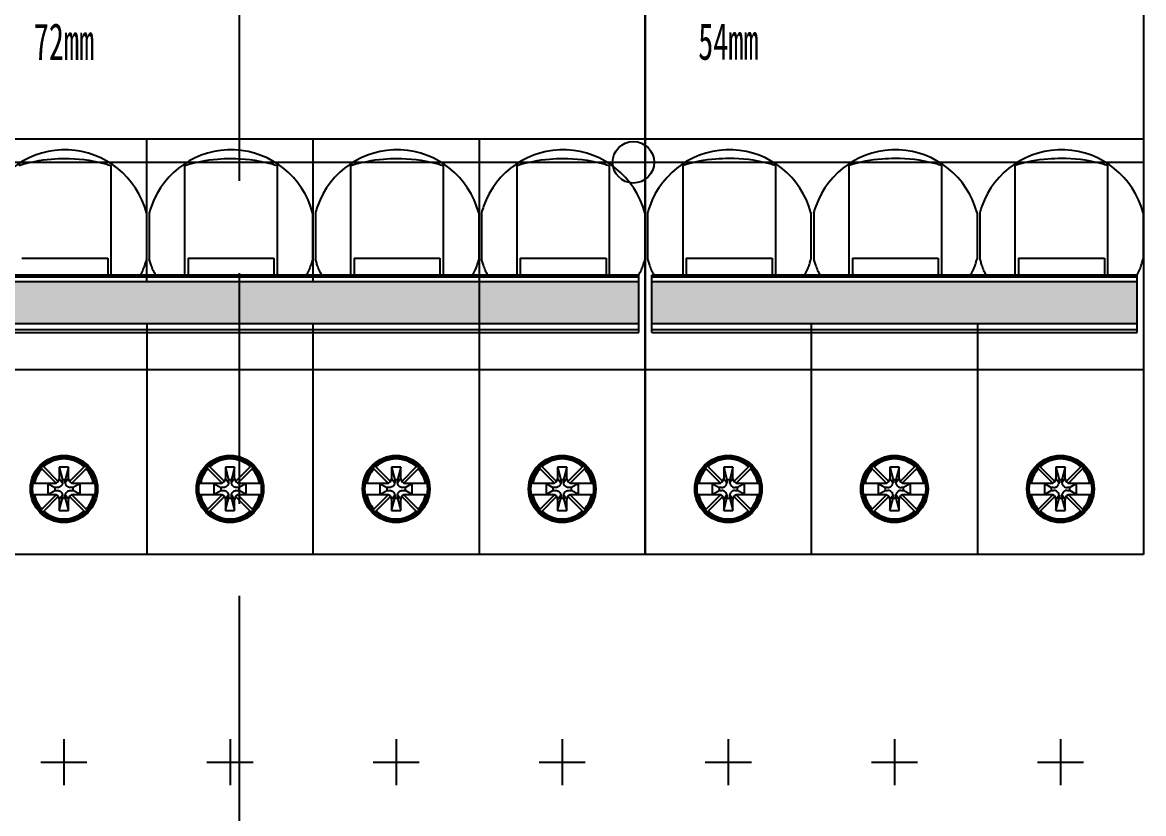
# Model space of a CAD drawing. Extents: x 1408835 to 1409435, y 398681 to 399681.
# Drawn here: x 1409111.3 to 1409232.8, y 398817 to 398902.7 of the extents above; entities that cross this region are included whole.
import ezdxf
from ezdxf.enums import TextEntityAlignment as Align

# ---------------------------------------------------------------- set-up
doc = ezdxf.new("R2010")
doc.units = 0
doc.header["$MEASUREMENT"] = 0
doc.linetypes.add('LYJS-XX', pattern=[0.35, 0.25, -0.1])
doc.layers.add('LY-JS-BJ', color=7, linetype='Continuous')
doc.styles.add('LY-SJ-元器件', font='', dxfattribs={"width": 0.6, "height": 4})
doc.styles.get('LY-SJ-元器件').set_extended_font_data('SimSun')

# ---------------------------------------------------------------- blocks, each defined once
blk = doc.blocks.new('微端3P-54mm-2022.1')
h = blk.add_hatch(color=0)
h.dxf.hatch_style = 1
h.paths.add_polyline_path([(53.3, -17.47), (53.3, -12.97), (0.7, -12.97), (0.7, -17.47)])
at = {"color": 0}
for p, q in [((0, -42.5), (0, 42.5)), ((54, 42.5), (54, -42.5)), ((54, 2.5), (0, 2.5)), ((18, -42.5), (18, -17.47)), ((36, -17.47), (36, -42.5)), ((54, -22.5), (0, -22.5)), ((54, -42.5), (0, -42.5))]:
    blk.add_line(p, q, dxfattribs=at)
at = {"color": 1}
for p, q in [((0, 0), (54, 0)), ((9, -62.5), (9, -67.5)), ((27, -62.5), (27, -67.5)), ((45, -62.5), (45, -67.5)), ((6.5, -65), (11.5, -65)), ((24.5, -65), (29.5, -65)), ((42.5, -65), (47.5, -65))]:
    blk.add_line(p, q, dxfattribs=at)
at = {"color": 0, "linetype": 'Continuous', "lineweight": 25}
for p, q in [((4.1, -12.22), (4.1, -0.35)), ((14.1, -0.35), (14.1, -12.22)), ((22.1, -12.22), (22.1, -0.35)), ((32.1, -0.35), (32.1, -12.22)), ((40.1, -12.22), (40.1, -0.35)), ((50.1, -0.35), (50.1, -12.22)), ((0.25, -5.47), (0.25, -10.49)), ((17.95, -5.47), (17.95, -10.49)), ((18.25, -5.47), (18.25, -10.49)), ((35.95, -5.47), (35.95, -10.49)), ((36.25, -5.47), (36.25, -10.49)), ((53.95, -5.47), (53.95, -10.49)), ((4.45, -10.38), (4.45, -12.22)), ((4.45, -10.38), (13.75, -10.38)), ((13.75, -10.38), (13.75, -12.22)), ((22.45, -10.38), (22.45, -12.22)), ((22.45, -10.38), (31.75, -10.38)), ((31.75, -10.38), (31.75, -12.22)), ((40.45, -10.38), (40.45, -12.22)), ((40.45, -10.38), (49.75, -10.38)), ((49.75, -10.38), (49.75, -12.22)), ((53.3, -12.22), (0.7, -12.22)), ((0.7, -18.44), (0.7, -12.22)), ((53.3, -12.44), (0.7, -12.44)), ((53.3, -12.97), (0.7, -12.97)), ((53.3, -18.44), (53.3, -12.22)), ((0.7, -17.47), (53.3, -17.47)), ((0.7, -18.13), (53.3, -18.13)), ((0.7, -18.44), (53.3, -18.44)), ((6.7, -32.89), (6.49, -33.1)), ((6.49, -33.1), (6.6, -33.21)), ((6.6, -33.21), (8.15, -34.76)), ((6.81, -33), (6.7, -32.89)), ((8.39, -34.58), (6.81, -33)), ((8.5, -33.05), (8.85, -34.4)), ((9.5, -33.05), (8.5, -33.05)), ((8.5, -33.05), (8.5, -34.25)), ((9.5, -33.05), (9.15, -34.4)), ((9.5, -34.25), (9.5, -33.05)), ((11.19, -33), (9.61, -34.58)), ((9.85, -34.76), (11.4, -33.21)), ((11.3, -32.89), (11.19, -33)), ((11.51, -33.1), (11.3, -32.89)), ((11.4, -33.21), (11.51, -33.1)), ((24.7, -32.89), (24.49, -33.1)), ((24.49, -33.1), (24.6, -33.21)), ((24.6, -33.21), (26.15, -34.76)), ((24.81, -33), (24.7, -32.89)), ((26.39, -34.58), (24.81, -33)), ((26.5, -33.05), (26.5, -34.25)), ((27.5, -33.05), (26.5, -33.05)), ((26.5, -33.05), (26.85, -34.4)), ((27.5, -33.05), (27.15, -34.4)), ((27.5, -34.25), (27.5, -33.05)), ((29.19, -33), (27.61, -34.58)), ((27.85, -34.76), (29.4, -33.21)), ((29.3, -32.89), (29.19, -33)), ((29.51, -33.1), (29.3, -32.89)), ((29.4, -33.21), (29.51, -33.1)), ((42.7, -32.89), (42.49, -33.1)), ((42.49, -33.1), (42.6, -33.21)), ((42.6, -33.21), (44.15, -34.76)), ((42.81, -33), (42.7, -32.89)), ((44.39, -34.58), (42.81, -33)), ((44.5, -33.05), (44.85, -34.4)), ((45.5, -33.05), (44.5, -33.05)), ((44.5, -33.05), (44.5, -34.25)), ((45.5, -33.05), (45.15, -34.4)), ((45.5, -34.25), (45.5, -33.05)), ((47.19, -33), (45.61, -34.58)), ((45.85, -34.76), (47.4, -33.21)), ((47.3, -32.89), (47.19, -33)), ((47.51, -33.1), (47.3, -32.89)), ((47.4, -33.21), (47.51, -33.1)), ((7.95, -34.8), (5.59, -34.8)), ((7.25, -34.8), (7.25, -36)), ((7.25, -34.8), (8, -35.25)), ((8.5, -34.25), (8.85, -34.75)), ((9.15, -34.4), (8.85, -34.4)), ((8.85, -34.4), (8.85, -34.75)), ((9.5, -34.25), (9.15, -34.75)), ((9.15, -34.75), (9.15, -34.4)), ((10.75, -34.8), (10, -35.25)), ((12.42, -34.8), (10.05, -34.8)), ((10.75, -36), (10.75, -34.8)), ((25.95, -34.8), (23.59, -34.8)), ((25.25, -34.8), (25.25, -36)), ((25.25, -34.8), (26, -35.25)), ((26.5, -34.25), (26.85, -34.75)), ((27.15, -34.4), (26.85, -34.4)), ((26.85, -34.4), (26.85, -34.75)), ((27.5, -34.25), (27.15, -34.75)), ((27.15, -34.75), (27.15, -34.4)), ((28.75, -34.8), (28, -35.25)), ((30.42, -34.8), (28.05, -34.8)), ((28.75, -36), (28.75, -34.8)), ((43.95, -34.8), (41.59, -34.8)), ((43.25, -34.8), (44, -35.25)), ((43.25, -34.8), (43.25, -36)), ((44.5, -34.25), (44.85, -34.75)), ((44.85, -34.4), (44.85, -34.75)), ((45.15, -34.4), (44.85, -34.4)), ((45.5, -34.25), (45.15, -34.75)), ((45.15, -34.75), (45.15, -34.4)), ((46.75, -34.8), (46, -35.25)), ((48.42, -34.8), (46.05, -34.8)), ((46.75, -36), (46.75, -34.8)), ((5.58, -36), (7.95, -36)), ((8.15, -36.04), (6.6, -37.59)), ((6.81, -37.8), (8.39, -36.22)), ((7.25, -36), (8, -35.55)), ((8, -35.25), (8, -35.55)), ((8.25, -35.25), (8, -35.25)), ((8, -35.55), (8.25, -35.55)), ((8.5, -36.55), (8.85, -36.05)), ((8.5, -37.75), (8.85, -36.4)), ((8.85, -36.05), (8.85, -36.4)), ((8.85, -36.4), (9.15, -36.4)), ((9.5, -36.55), (9.15, -36.05)), ((9.15, -36.4), (9.15, -36.05)), ((9.15, -36.4), (9.5, -37.75)), ((9.61, -36.22), (11.19, -37.8)), ((10, -35.25), (9.75, -35.25)), ((9.75, -35.55), (10, -35.55)), ((11.4, -37.59), (9.85, -36.04)), ((10, -35.55), (10, -35.25)), ((10.75, -36), (10, -35.55)), ((10.05, -36), (12.41, -36)), ((23.58, -36), (25.95, -36)), ((26.15, -36.04), (24.6, -37.59)), ((24.81, -37.8), (26.39, -36.22)), ((25.25, -36), (26, -35.55)), ((26, -35.25), (26, -35.55)), ((26.25, -35.25), (26, -35.25)), ((26, -35.55), (26.25, -35.55)), ((26.5, -36.55), (26.85, -36.05)), ((26.5, -37.75), (26.85, -36.4)), ((26.85, -36.05), (26.85, -36.4)), ((26.85, -36.4), (27.15, -36.4)), ((27.15, -36.4), (27.15, -36.05)), ((27.5, -36.55), (27.15, -36.05)), ((27.15, -36.4), (27.5, -37.75)), ((27.61, -36.22), (29.19, -37.8)), ((28, -35.25), (27.75, -35.25)), ((27.75, -35.55), (28, -35.55)), ((29.4, -37.59), (27.85, -36.04)), ((28, -35.55), (28, -35.25)), ((28.75, -36), (28, -35.55)), ((28.05, -36), (30.41, -36)), ((41.58, -36), (43.95, -36)), ((44.15, -36.04), (42.6, -37.59)), ((42.81, -37.8), (44.39, -36.22)), ((43.25, -36), (44, -35.55)), ((44, -35.25), (44, -35.55)), ((44.25, -35.25), (44, -35.25)), ((44, -35.55), (44.25, -35.55)), ((44.5, -36.55), (44.85, -36.05)), ((44.5, -37.75), (44.85, -36.4)), ((44.85, -36.05), (44.85, -36.4)), ((44.85, -36.4), (45.15, -36.4)), ((45.15, -36.4), (45.15, -36.05)), ((45.5, -36.55), (45.15, -36.05)), ((45.15, -36.4), (45.5, -37.75)), ((45.61, -36.22), (47.19, -37.8)), ((46, -35.25), (45.75, -35.25)), ((45.75, -35.55), (46, -35.55)), ((47.4, -37.59), (45.85, -36.04)), ((46, -35.55), (46, -35.25)), ((46.75, -36), (46, -35.55)), ((46.05, -36), (48.41, -36)), ((6.6, -37.59), (6.49, -37.7)), ((8.5, -36.55), (8.5, -37.75)), ((9.5, -37.75), (9.5, -36.55)), ((11.51, -37.7), (11.4, -37.59)), ((24.6, -37.59), (24.49, -37.7)), ((26.5, -36.55), (26.5, -37.75)), ((27.5, -37.75), (27.5, -36.55)), ((29.51, -37.7), (29.4, -37.59)), ((42.6, -37.59), (42.49, -37.7)), ((44.5, -36.55), (44.5, -37.75)), ((45.5, -37.75), (45.5, -36.55)), ((47.51, -37.7), (47.4, -37.59)), ((6.49, -37.7), (6.7, -37.91)), ((6.7, -37.91), (6.81, -37.8)), ((8.5, -37.75), (9.5, -37.75)), ((9, -38.9), (9, -38.65)), ((11.19, -37.8), (11.3, -37.91)), ((11.3, -37.91), (11.51, -37.7)), ((24.49, -37.7), (24.7, -37.91)), ((24.7, -37.91), (24.81, -37.8)), ((26.5, -37.75), (27.5, -37.75)), ((27, -38.9), (27, -38.65)), ((29.19, -37.8), (29.3, -37.91)), ((29.3, -37.91), (29.51, -37.7)), ((42.49, -37.7), (42.7, -37.91)), ((42.7, -37.91), (42.81, -37.8)), ((44.5, -37.75), (45.5, -37.75)), ((45, -38.9), (45, -38.65)), ((47.19, -37.8), (47.3, -37.91)), ((47.3, -37.91), (47.51, -37.7))]:
    blk.add_line(p, q, dxfattribs=at)
at = {"color": 0}
for centre, radius in [((9, -35.4), 3.64), ((9, -35.4), 3.39), ((27, -35.4), 3.64), ((27, -35.4), 3.39), ((45, -35.4), 3.64), ((45, -35.4), 3.39)]:
    blk.add_circle(centre, radius, dxfattribs=at)
at = {"color": 0, "linetype": 'Continuous', "lineweight": 25}
for centre in [(9, -35.4), (27, -35.4), (45, -35.4)]:
    blk.add_circle(centre, 3.5, dxfattribs=at)
for centre, radius, start, end in [((9.14, -7.83), 9.19, 87.8849, 160.4296), ((9.04, -7.86), 9.23, 15.0474, 87.2502), ((27.14, -7.83), 9.19, 87.8849, 160.4296), ((27.04, -7.86), 9.23, 15.0474, 87.2502), ((45.14, -7.83), 9.19, 87.8849, 160.4296), ((45.04, -7.86), 9.23, 15.0474, 87.2502), ((8.91, -15.23), 15.64, 94.6966, 107.9265), ((9.1, -16.72), 17.13, 89.9904, 94.9002), ((9.13, -16.15), 16.57, 75.7297, 90.1184), ((26.91, -15.23), 15.64, 94.6966, 107.9265), ((27.1, -16.72), 17.13, 89.9904, 94.9002), ((27.13, -16.15), 16.57, 75.7297, 90.1184), ((44.91, -15.23), 15.64, 94.6966, 107.9265), ((45.1, -16.72), 17.13, 89.9904, 94.9002), ((45.13, -16.15), 16.57, 75.7297, 90.1184), ((10, -12.56), 12.88, 72.7867, 75.5196), ((5.82, -26.43), 27.36, 72.3845, 73.0215), ((28, -12.56), 12.88, 72.7867, 75.5196), ((23.82, -26.43), 27.36, 72.3845, 73.0215), ((46, -12.56), 12.88, 72.7867, 75.5196), ((41.82, -26.43), 27.36, 72.3845, 73.0215), ((9.37, -7.98), 9.46, 160.057, 164.6179), ((27.37, -7.98), 9.46, 160.057, 164.6179), ((45.37, -7.98), 9.46, 160.057, 164.6179), ((29.64, -1.83), 30.64, 196.4297, 196.8694), ((16.57, -5.82), 16.98, 196.781, 197.5735), ((5.6, -7.13), 12.8, 342.1258, 343.1767), ((-11.74, -1.89), 30.91, 343.1981, 343.8522), ((47.64, -1.83), 30.64, 196.4297, 196.8694), ((34.57, -5.82), 16.98, 196.781, 197.5735), ((23.6, -7.13), 12.8, 342.1258, 343.1767), ((6.26, -1.89), 30.91, 343.1981, 343.8522), ((65.64, -1.83), 30.64, 196.4297, 196.8694), ((52.57, -5.82), 16.98, 196.781, 197.5735), ((41.6, -7.13), 12.8, 342.1258, 343.1767), ((24.26, -1.89), 30.91, 343.1981, 343.8522), ((10.04, -7.88), 10.13, 197.5731, 198.8992), ((6.94, -8.95), 6.85, 198.859, 201.3043), ((4.95, -9.74), 4.71, 201.1482, 208.2485), ((13.72, -5.01), 14.67, 208.3279, 209.4703), ((7.43, -6.37), 11.43, 329.2292, 329.8147), ((13.65, -9.95), 4.27, 329.3774, 337.9794), ((11.23, -8.97), 6.88, 337.958, 342.3373), ((28.04, -7.88), 10.13, 197.5731, 198.8992), ((24.94, -8.95), 6.85, 198.859, 201.3043), ((22.95, -9.74), 4.71, 201.1482, 208.2485), ((31.72, -5.01), 14.67, 208.3279, 209.4703), ((25.43, -6.37), 11.43, 329.2292, 329.8147), ((31.65, -9.95), 4.27, 329.3774, 337.9794), ((29.23, -8.97), 6.88, 337.958, 342.3373), ((46.04, -7.88), 10.13, 197.5731, 198.8992), ((42.94, -8.95), 6.85, 198.859, 201.3043), ((40.95, -9.74), 4.71, 201.1482, 208.2485), ((49.72, -5.01), 14.67, 208.3279, 209.4703), ((43.43, -6.37), 11.43, 329.2292, 329.8147), ((49.65, -9.95), 4.27, 329.3774, 337.9794), ((47.23, -8.97), 6.88, 337.958, 342.3373), ((9, -35.4), 3.25, 47.6454, 132.3546), ((27, -35.4), 3.25, 47.6454, 132.3546), ((45, -35.4), 3.25, 47.6454, 132.3546), ((9, -35.4), 3.25, 137.6454, 169.3613), ((9, -35.4), 3.25, 10.6387, 42.3546), ((27, -35.4), 3.25, 137.6454, 169.3613), ((27, -35.4), 3.25, 10.6387, 42.3546), ((45, -35.4), 3.25, 137.6454, 169.3613), ((45, -35.4), 3.25, 10.6387, 42.3546), ((7.95, -34.25), 0.552, 270, 360), ((8.25, -34.5), 0.747, 278.1332, 282.1859), ((8.31, -34.74), 0.494, 282.0203, 298.836), ((8.23, -34.62), 0.641, 299.0084, 316.9423), ((8.33, -34.71), 0.506, 316.5183, 337.4465), ((8.03, -34.58), 0.834, 337.6013, 343.0532), ((6.62, -34.15), 2.31, 342.9388, 344.9228), ((11.38, -34.15), 2.31, 195.0773, 196.4013), ((10.39, -34.45), 1.27, 196.1312, 198.5273), ((9.89, -34.61), 0.747, 198.5233, 202.5755), ((9.65, -34.71), 0.49, 202.3673, 217.7617), ((9.77, -34.62), 0.636, 218.1132, 238.5766), ((9.7, -34.74), 0.5, 238.269, 257.922), ((10.05, -34.25), 0.552, 180, 270), ((9.77, -34.41), 0.834, 257.9903, 263.442), ((25.95, -34.25), 0.552, 270, 360), ((26.25, -34.5), 0.747, 278.1332, 282.1859), ((26.31, -34.74), 0.494, 282.0203, 298.836), ((26.23, -34.62), 0.641, 299.0084, 316.9423), ((26.33, -34.71), 0.506, 316.5183, 337.4465), ((26.03, -34.58), 0.834, 337.6013, 343.0532), ((24.62, -34.15), 2.31, 342.9388, 344.9228), ((29.38, -34.15), 2.31, 195.0773, 196.4013), ((28.39, -34.45), 1.27, 196.1312, 198.5273), ((27.89, -34.61), 0.747, 198.5233, 202.5755), ((27.65, -34.71), 0.49, 202.3673, 217.7617), ((27.77, -34.62), 0.636, 218.1132, 238.5766), ((27.7, -34.74), 0.5, 238.269, 257.922), ((28.05, -34.25), 0.552, 180, 270), ((27.77, -34.41), 0.834, 257.9903, 263.442), ((43.95, -34.25), 0.552, 270, 360), ((44.25, -34.5), 0.747, 278.1332, 282.1859), ((44.31, -34.74), 0.494, 282.0203, 298.836), ((44.23, -34.62), 0.641, 299.0084, 316.9423), ((44.33, -34.71), 0.506, 316.5183, 337.4465), ((44.03, -34.58), 0.834, 337.6013, 343.0532), ((42.62, -34.15), 2.31, 342.9388, 344.9228), ((47.38, -34.15), 2.31, 195.0773, 196.4013), ((46.39, -34.45), 1.27, 196.1312, 198.5273), ((45.89, -34.61), 0.747, 198.5233, 202.5755), ((45.65, -34.71), 0.49, 202.3673, 217.7617), ((45.77, -34.62), 0.636, 218.1132, 238.5766), ((45.7, -34.74), 0.5, 238.269, 257.922), ((46.05, -34.25), 0.552, 180, 270), ((45.77, -34.41), 0.834, 257.9903, 263.442), ((9, -35.4), 3.25, 190.6387, 222.3546), ((7.95, -36.55), 0.552, 0, 90), ((8.06, -32.94), 2.31, 274.6869, 276.011), ((8.06, -37.85), 2.31, 83.234, 85.2255), ((8.18, -33.98), 1.27, 275.7409, 278.1372), ((8.23, -36.39), 0.834, 77.8753, 83.3489), ((8.3, -36.06), 0.5, 58.0737, 77.8061), ((8.23, -36.18), 0.636, 37.8376, 58.3835), ((8.35, -36.08), 0.49, 22.029, 37.4855), ((8.11, -36.18), 0.747, 18.1694, 22.2379), ((7.61, -36.35), 1.27, 15.7681, 18.1735), ((6.61, -36.64), 2.31, 14.7102, 16.0393), ((11.38, -36.65), 2.31, 162.9388, 164.9228), ((9.97, -36.21), 0.834, 157.6013, 163.0532), ((9.67, -36.09), 0.506, 136.5183, 157.4465), ((9.77, -36.18), 0.641, 119.0082, 136.9423), ((9.69, -36.05), 0.494, 102.021, 118.8359), ((10.05, -36.55), 0.552, 90, 180), ((9.75, -36.3), 0.747, 98.1342, 102.1867), ((9.82, -36.82), 1.27, 95.7421, 98.1383), ((9.94, -32.94), 2.31, 263.3277, 265.3115), ((9.94, -37.85), 2.31, 94.6881, 96.0122), ((9, -35.4), 3.25, 317.6454, 349.3613), ((27, -35.4), 3.25, 190.6387, 222.3546), ((25.95, -36.55), 0.552, 0, 90), ((26.06, -32.94), 2.31, 274.6869, 276.011), ((26.06, -37.85), 2.31, 83.234, 85.2255), ((26.18, -33.98), 1.27, 275.7409, 278.1372), ((26.23, -36.39), 0.834, 77.8753, 83.3489), ((26.3, -36.06), 0.5, 58.0737, 77.8061), ((26.23, -36.18), 0.636, 37.8376, 58.3835), ((26.35, -36.08), 0.49, 22.029, 37.4855), ((26.11, -36.18), 0.747, 18.1694, 22.2379), ((25.61, -36.35), 1.27, 15.7681, 18.1735), ((24.61, -36.64), 2.31, 14.7102, 16.0393), ((29.38, -36.65), 2.31, 162.9388, 164.9228), ((27.97, -36.21), 0.834, 157.6013, 163.0532), ((27.67, -36.09), 0.506, 136.5183, 157.4465), ((27.77, -36.18), 0.641, 119.0082, 136.9423), ((27.69, -36.05), 0.494, 102.021, 118.8359), ((28.05, -36.55), 0.552, 90, 180), ((27.75, -36.3), 0.747, 98.1342, 102.1867), ((27.82, -36.82), 1.27, 95.7421, 98.1383), ((27.94, -32.94), 2.31, 263.3277, 265.3115), ((27.94, -37.85), 2.31, 94.6881, 96.0122), ((27, -35.4), 3.25, 317.6454, 349.3613), ((45, -35.4), 3.25, 190.6387, 222.3546), ((43.95, -36.55), 0.552, 0, 90), ((44.06, -32.94), 2.31, 274.6869, 276.011), ((44.06, -37.85), 2.31, 83.234, 85.2255), ((44.18, -33.98), 1.27, 275.7409, 278.1372), ((44.23, -36.39), 0.834, 77.8753, 83.3489), ((44.3, -36.06), 0.5, 58.0737, 77.8061), ((44.23, -36.18), 0.636, 37.8376, 58.3835), ((44.35, -36.08), 0.49, 22.029, 37.4855), ((44.11, -36.18), 0.747, 18.1694, 22.2379), ((43.61, -36.35), 1.27, 15.7681, 18.1735), ((42.61, -36.64), 2.31, 14.7102, 16.0393), ((47.38, -36.65), 2.31, 162.9388, 164.9228), ((45.97, -36.21), 0.834, 157.6013, 163.0532), ((45.67, -36.09), 0.506, 136.5183, 157.4465), ((45.77, -36.18), 0.641, 119.0082, 136.9423), ((45.69, -36.05), 0.494, 102.021, 118.8359), ((46.05, -36.55), 0.552, 90, 180), ((45.75, -36.3), 0.747, 98.1342, 102.1867), ((45.82, -36.82), 1.27, 95.7421, 98.1383), ((45.94, -32.94), 2.31, 263.3277, 265.3115), ((45.94, -37.85), 2.31, 94.6881, 96.0122), ((45, -35.4), 3.25, 317.6454, 349.3613), ((9, -35.4), 3.25, 227.6454, 312.3546), ((27, -35.4), 3.25, 227.6454, 312.3546), ((45, -35.4), 3.25, 227.6454, 312.3546)]:
    blk.add_arc(centre, radius, start, end, dxfattribs=at)
at = {"color": 1, "style": 'LY-SJ-元器件', "width": 0.6}
blk.add_text('54mm', height=4, dxfattribs=at).set_placement((9, 13.08), align=Align.MIDDLE)
blk = doc.blocks.new('微端4P-72mm-2022.1')
h = blk.add_hatch(color=0)
h.dxf.hatch_style = 1
h.paths.add_polyline_path([(71.3, -17.47), (71.3, -12.97), (0.7, -12.97), (0.7, -17.47)])
at = {"color": 0}
for p, q in [((72, 42.5), (72, -42.5)), ((72, 2.5), (0, 2.5)), ((18, -12.97), (18, 2.5)), ((36, -12.97), (36, 2.5)), ((54, 2.5), (54, -42.5)), ((18, -17.47), (18, -42.5)), ((36, -42.5), (36, -17.47)), ((72, -22.5), (0, -22.5)), ((72, -42.5), (0, -42.5))]:
    blk.add_line(p, q, dxfattribs=at)
at = {"color": 1}
for p, q in [((0, 0), (72, 0)), ((9, -62.5), (9, -67.5)), ((27, -62.5), (27, -67.5)), ((45, -62.5), (45, -67.5)), ((63, -62.5), (63, -67.5)), ((6.5, -65), (11.5, -65)), ((24.5, -65), (29.5, -65)), ((42.5, -65), (47.5, -65)), ((60.5, -65), (65.5, -65))]:
    blk.add_line(p, q, dxfattribs=at)
at = {"color": 0, "linetype": 'Continuous', "lineweight": 25}
for p, q in [((14.1, -0.35), (14.1, -12.22)), ((22.1, -12.22), (22.1, -0.35)), ((32.1, -0.35), (32.1, -12.22)), ((40.1, -12.22), (40.1, -0.35)), ((50.1, -0.35), (50.1, -12.22)), ((58.1, -12.22), (58.1, -0.35)), ((68.1, -0.35), (68.1, -12.22)), ((17.95, -5.47), (17.95, -10.49)), ((18.25, -5.47), (18.25, -10.49)), ((35.95, -5.47), (35.95, -10.49)), ((36.25, -5.47), (36.25, -10.49)), ((53.95, -5.47), (53.95, -10.49)), ((54.25, -5.47), (54.25, -10.49)), ((71.95, -5.47), (71.95, -10.49)), ((4.45, -10.38), (13.75, -10.38)), ((13.75, -10.38), (13.75, -12.22)), ((22.45, -10.38), (31.75, -10.38)), ((22.45, -10.38), (22.45, -12.22)), ((31.75, -10.38), (31.75, -12.22)), ((40.45, -10.38), (49.75, -10.38)), ((40.45, -10.38), (40.45, -12.22)), ((49.75, -10.38), (49.75, -12.22)), ((58.45, -10.38), (67.75, -10.38)), ((58.45, -10.38), (58.45, -12.22)), ((67.75, -10.38), (67.75, -12.22)), ((71.3, -12.22), (0.7, -12.22)), ((71.3, -12.44), (0.7, -12.44)), ((71.3, -12.97), (0.7, -12.97)), ((71.3, -18.44), (71.3, -12.22)), ((0.7, -17.47), (71.3, -17.47)), ((0.7, -18.13), (71.3, -18.13)), ((0.7, -18.44), (71.3, -18.44)), ((6.7, -32.89), (6.49, -33.1)), ((6.49, -33.1), (6.6, -33.21)), ((6.6, -33.21), (8.15, -34.76)), ((6.81, -33), (6.7, -32.89)), ((8.39, -34.58), (6.81, -33)), ((8.5, -33.05), (8.85, -34.4)), ((8.5, -33.05), (8.5, -34.25)), ((9.5, -33.05), (8.5, -33.05)), ((9.5, -33.05), (9.15, -34.4)), ((9.5, -34.25), (9.5, -33.05)), ((11.19, -33), (9.61, -34.58)), ((9.85, -34.76), (11.4, -33.21)), ((11.3, -32.89), (11.19, -33)), ((11.51, -33.1), (11.3, -32.89)), ((11.4, -33.21), (11.51, -33.1)), ((24.7, -32.89), (24.49, -33.1)), ((24.49, -33.1), (24.6, -33.21)), ((24.6, -33.21), (26.15, -34.76)), ((24.81, -33), (24.7, -32.89)), ((26.39, -34.58), (24.81, -33)), ((26.5, -33.05), (26.5, -34.25)), ((26.5, -33.05), (26.85, -34.4)), ((27.5, -33.05), (26.5, -33.05)), ((27.5, -33.05), (27.15, -34.4)), ((27.5, -34.25), (27.5, -33.05)), ((29.19, -33), (27.61, -34.58)), ((27.85, -34.76), (29.4, -33.21)), ((29.3, -32.89), (29.19, -33)), ((29.51, -33.1), (29.3, -32.89)), ((29.4, -33.21), (29.51, -33.1)), ((42.7, -32.89), (42.49, -33.1)), ((42.49, -33.1), (42.6, -33.21)), ((42.6, -33.21), (44.15, -34.76)), ((42.81, -33), (42.7, -32.89)), ((44.39, -34.58), (42.81, -33)), ((45.5, -33.05), (44.5, -33.05)), ((44.5, -33.05), (44.85, -34.4)), ((44.5, -33.05), (44.5, -34.25)), ((45.5, -33.05), (45.15, -34.4)), ((45.5, -34.25), (45.5, -33.05)), ((47.19, -33), (45.61, -34.58)), ((45.85, -34.76), (47.4, -33.21)), ((47.3, -32.89), (47.19, -33)), ((47.51, -33.1), (47.3, -32.89)), ((47.4, -33.21), (47.51, -33.1)), ((60.7, -32.89), (60.49, -33.1)), ((60.49, -33.1), (60.6, -33.21)), ((60.6, -33.21), (62.15, -34.76)), ((60.81, -33), (60.7, -32.89)), ((62.39, -34.58), (60.81, -33)), ((62.5, -33.05), (62.85, -34.4)), ((62.5, -33.05), (62.5, -34.25)), ((63.5, -33.05), (62.5, -33.05)), ((63.5, -33.05), (63.15, -34.4)), ((63.5, -34.25), (63.5, -33.05)), ((65.19, -33), (63.61, -34.58)), ((63.85, -34.76), (65.4, -33.21)), ((65.3, -32.89), (65.19, -33)), ((65.51, -33.1), (65.3, -32.89)), ((65.4, -33.21), (65.51, -33.1)), ((7.95, -34.8), (5.59, -34.8)), ((7.25, -34.8), (7.25, -36)), ((7.25, -34.8), (8, -35.25)), ((8.5, -34.25), (8.85, -34.75)), ((9.15, -34.4), (8.85, -34.4)), ((8.85, -34.4), (8.85, -34.75)), ((9.5, -34.25), (9.15, -34.75)), ((9.15, -34.75), (9.15, -34.4)), ((10.75, -34.8), (10, -35.25)), ((12.42, -34.8), (10.05, -34.8)), ((10.75, -36), (10.75, -34.8)), ((25.95, -34.8), (23.59, -34.8)), ((25.25, -34.8), (26, -35.25)), ((25.25, -34.8), (25.25, -36)), ((26.5, -34.25), (26.85, -34.75)), ((26.85, -34.4), (26.85, -34.75)), ((27.15, -34.4), (26.85, -34.4)), ((27.5, -34.25), (27.15, -34.75)), ((27.15, -34.75), (27.15, -34.4)), ((28.75, -34.8), (28, -35.25)), ((30.42, -34.8), (28.05, -34.8)), ((28.75, -36), (28.75, -34.8)), ((43.95, -34.8), (41.59, -34.8)), ((43.25, -34.8), (43.25, -36)), ((43.25, -34.8), (44, -35.25)), ((44.5, -34.25), (44.85, -34.75)), ((45.15, -34.4), (44.85, -34.4)), ((44.85, -34.4), (44.85, -34.75)), ((45.5, -34.25), (45.15, -34.75)), ((45.15, -34.75), (45.15, -34.4)), ((46.75, -34.8), (46, -35.25)), ((48.42, -34.8), (46.05, -34.8)), ((46.75, -36), (46.75, -34.8)), ((61.95, -34.8), (59.59, -34.8)), ((61.25, -34.8), (62, -35.25)), ((61.25, -34.8), (61.25, -36)), ((62.5, -34.25), (62.85, -34.75)), ((63.15, -34.4), (62.85, -34.4)), ((62.85, -34.4), (62.85, -34.75)), ((63.5, -34.25), (63.15, -34.75)), ((63.15, -34.75), (63.15, -34.4)), ((64.75, -34.8), (64, -35.25)), ((66.42, -34.8), (64.05, -34.8)), ((64.75, -36), (64.75, -34.8)), ((5.58, -36), (7.95, -36)), ((8.15, -36.04), (6.6, -37.59)), ((6.81, -37.8), (8.39, -36.22)), ((7.25, -36), (8, -35.55)), ((8, -35.25), (8, -35.55)), ((8.25, -35.25), (8, -35.25)), ((8, -35.55), (8.25, -35.55)), ((8.5, -36.55), (8.85, -36.05)), ((8.5, -37.75), (8.85, -36.4)), ((8.85, -36.05), (8.85, -36.4)), ((8.85, -36.4), (9.15, -36.4)), ((9.15, -36.4), (9.15, -36.05)), ((9.5, -36.55), (9.15, -36.05)), ((9.15, -36.4), (9.5, -37.75)), ((9.61, -36.22), (11.19, -37.8)), ((10, -35.25), (9.75, -35.25)), ((9.75, -35.55), (10, -35.55)), ((11.4, -37.59), (9.85, -36.04)), ((10, -35.55), (10, -35.25)), ((10.75, -36), (10, -35.55)), ((10.05, -36), (12.41, -36)), ((23.58, -36), (25.95, -36)), ((26.15, -36.04), (24.6, -37.59)), ((24.81, -37.8), (26.39, -36.22)), ((25.25, -36), (26, -35.55)), ((26, -35.25), (26, -35.55)), ((26.25, -35.25), (26, -35.25)), ((26, -35.55), (26.25, -35.55)), ((26.5, -36.55), (26.85, -36.05)), ((26.5, -37.75), (26.85, -36.4)), ((26.85, -36.05), (26.85, -36.4)), ((26.85, -36.4), (27.15, -36.4)), ((27.5, -36.55), (27.15, -36.05)), ((27.15, -36.4), (27.15, -36.05)), ((27.15, -36.4), (27.5, -37.75)), ((27.61, -36.22), (29.19, -37.8)), ((28, -35.25), (27.75, -35.25)), ((27.75, -35.55), (28, -35.55)), ((29.4, -37.59), (27.85, -36.04)), ((28, -35.55), (28, -35.25)), ((28.75, -36), (28, -35.55)), ((28.05, -36), (30.41, -36)), ((41.58, -36), (43.95, -36)), ((44.15, -36.04), (42.6, -37.59)), ((42.81, -37.8), (44.39, -36.22)), ((43.25, -36), (44, -35.55)), ((44, -35.25), (44, -35.55)), ((44.25, -35.25), (44, -35.25)), ((44, -35.55), (44.25, -35.55)), ((44.5, -36.55), (44.85, -36.05)), ((44.5, -37.75), (44.85, -36.4)), ((44.85, -36.05), (44.85, -36.4)), ((44.85, -36.4), (45.15, -36.4)), ((45.5, -36.55), (45.15, -36.05)), ((45.15, -36.4), (45.15, -36.05)), ((45.15, -36.4), (45.5, -37.75)), ((45.61, -36.22), (47.19, -37.8)), ((46, -35.25), (45.75, -35.25)), ((45.75, -35.55), (46, -35.55)), ((47.4, -37.59), (45.85, -36.04)), ((46, -35.55), (46, -35.25)), ((46.75, -36), (46, -35.55)), ((46.05, -36), (48.41, -36)), ((59.58, -36), (61.95, -36)), ((62.15, -36.04), (60.6, -37.59)), ((60.81, -37.8), (62.39, -36.22)), ((61.25, -36), (62, -35.55)), ((62, -35.25), (62, -35.55)), ((62.25, -35.25), (62, -35.25)), ((62, -35.55), (62.25, -35.55)), ((62.5, -36.55), (62.85, -36.05)), ((62.5, -37.75), (62.85, -36.4)), ((62.85, -36.05), (62.85, -36.4)), ((62.85, -36.4), (63.15, -36.4)), ((63.15, -36.4), (63.15, -36.05)), ((63.5, -36.55), (63.15, -36.05)), ((63.15, -36.4), (63.5, -37.75)), ((63.61, -36.22), (65.19, -37.8)), ((64, -35.25), (63.75, -35.25)), ((63.75, -35.55), (64, -35.55)), ((65.4, -37.59), (63.85, -36.04)), ((64, -35.55), (64, -35.25)), ((64.75, -36), (64, -35.55)), ((64.05, -36), (66.41, -36)), ((6.6, -37.59), (6.49, -37.7)), ((8.5, -36.55), (8.5, -37.75)), ((9.5, -37.75), (9.5, -36.55)), ((11.51, -37.7), (11.4, -37.59)), ((24.6, -37.59), (24.49, -37.7)), ((26.5, -36.55), (26.5, -37.75)), ((27.5, -37.75), (27.5, -36.55)), ((29.51, -37.7), (29.4, -37.59)), ((42.6, -37.59), (42.49, -37.7)), ((44.5, -36.55), (44.5, -37.75)), ((45.5, -37.75), (45.5, -36.55)), ((47.51, -37.7), (47.4, -37.59)), ((60.6, -37.59), (60.49, -37.7)), ((62.5, -36.55), (62.5, -37.75)), ((63.5, -37.75), (63.5, -36.55)), ((65.51, -37.7), (65.4, -37.59)), ((6.49, -37.7), (6.7, -37.91)), ((6.7, -37.91), (6.81, -37.8)), ((8.5, -37.75), (9.5, -37.75)), ((9, -38.9), (9, -38.65)), ((11.19, -37.8), (11.3, -37.91)), ((11.3, -37.91), (11.51, -37.7)), ((24.49, -37.7), (24.7, -37.91)), ((24.7, -37.91), (24.81, -37.8)), ((26.5, -37.75), (27.5, -37.75)), ((27, -38.9), (27, -38.65)), ((29.19, -37.8), (29.3, -37.91)), ((29.3, -37.91), (29.51, -37.7)), ((42.49, -37.7), (42.7, -37.91)), ((42.7, -37.91), (42.81, -37.8)), ((44.5, -37.75), (45.5, -37.75)), ((45, -38.9), (45, -38.65)), ((47.19, -37.8), (47.3, -37.91)), ((47.3, -37.91), (47.51, -37.7)), ((60.49, -37.7), (60.7, -37.91)), ((60.7, -37.91), (60.81, -37.8)), ((62.5, -37.75), (63.5, -37.75)), ((63, -38.9), (63, -38.65)), ((65.19, -37.8), (65.3, -37.91)), ((65.3, -37.91), (65.51, -37.7))]:
    blk.add_line(p, q, dxfattribs=at)
for points in [[(17.95, -5.47, 0.325898), (9.48, 1.36, 0.327549), (0.48, -4.75, 0.019903), (0.25, -5.47)], [(35.95, -5.47, 0.325898), (27.48, 1.36, 0.327549), (18.48, -4.75, 0.019903), (18.25, -5.47)], [(53.95, -5.47, 0.325898), (45.48, 1.36, 0.327549), (36.48, -4.75, 0.019903), (36.25, -5.47)], [(71.95, -5.47, 0.325898), (63.48, 1.36, 0.327549), (54.48, -4.75, 0.019903), (54.25, -5.47)], [(4.1, -0.35, -0.057791), (7.63, 0.35, -0.021426), (9.1, 0.42)], [(9.1, 0.42, -0.062866), (13.22, -0.09, -0.011925), (13.81, -0.26, -0.00278), (14.1, -0.35)], [(22.1, -0.35, -0.057791), (25.63, 0.35, -0.021426), (27.1, 0.42)], [(27.1, 0.42, -0.062866), (31.22, -0.09, -0.011925), (31.81, -0.26, -0.00278), (32.1, -0.35)], [(40.1, -0.35, -0.057791), (43.63, 0.35, -0.021426), (45.1, 0.42)], [(45.1, 0.42, -0.062866), (49.22, -0.09, -0.011925), (49.81, -0.26, -0.00278), (50.1, -0.35)], [(58.1, -0.35, -0.057791), (61.63, 0.35, -0.021426), (63.1, 0.42)], [(63.1, 0.42, -0.062866), (67.22, -0.09, -0.011925), (67.81, -0.26, -0.00278), (68.1, -0.35)], [(17.95, -10.49, -0.002854), (17.85, -10.83, -0.004585), (17.78, -11.05, -0.019111), (17.6, -11.55, -0.037551), (17.32, -12.12, -0.002555), (17.26, -12.22)], [(18.95, -12.22, -0.004985), (18.8, -11.97, -0.030991), (18.56, -11.44, -0.01067), (18.46, -11.16, -0.005787), (18.39, -10.94, -0.003458), (18.32, -10.72, -0.001919), (18.25, -10.49)], [(35.95, -10.49, -0.002854), (35.85, -10.83, -0.004585), (35.78, -11.05, -0.019111), (35.6, -11.55, -0.037551), (35.32, -12.12, -0.002555), (35.26, -12.22)], [(36.95, -12.22, -0.004985), (36.8, -11.97, -0.030991), (36.56, -11.44, -0.01067), (36.46, -11.16, -0.005787), (36.39, -10.94, -0.003458), (36.32, -10.72, -0.001919), (36.25, -10.49)], [(53.95, -10.49, -0.002854), (53.85, -10.83, -0.004585), (53.78, -11.05, -0.019111), (53.6, -11.55, -0.037551), (53.32, -12.12, -0.002555), (53.26, -12.22)], [(54.95, -12.22, -0.004985), (54.8, -11.97, -0.030991), (54.56, -11.44, -0.01067), (54.46, -11.16, -0.005787), (54.39, -10.94, -0.003458), (54.32, -10.72, -0.001919), (54.25, -10.49)], [(71.95, -10.49, -0.002854), (71.85, -10.83, -0.004585), (71.78, -11.05, -0.019111), (71.6, -11.55, -0.037551), (71.32, -12.12, -0.002555), (71.26, -12.22)], [(8.85, -34.75, -0.008657), (8.83, -34.83, -0.023793), (8.8, -34.9, -0.091571), (8.7, -35.05, -0.078411), (8.54, -35.18, -0.073505), (8.41, -35.23, -0.017685), (8.36, -35.24, -0.010456), (8.3, -35.24, -0.005778), (8.25, -35.25)], [(9.75, -35.25, -0.008656), (9.67, -35.24, -0.023792), (9.59, -35.23, -0.085963), (9.43, -35.16, -0.089526), (9.26, -35.01, -0.067272), (9.2, -34.9, -0.017683), (9.18, -34.85, -0.010455), (9.16, -34.8, -0.005777), (9.15, -34.75)], [(26.85, -34.75, -0.008657), (26.83, -34.83, -0.023793), (26.8, -34.9, -0.091571), (26.7, -35.05, -0.078411), (26.54, -35.18, -0.073505), (26.41, -35.23, -0.017685), (26.36, -35.24, -0.010456), (26.3, -35.24, -0.005778), (26.25, -35.25)], [(27.75, -35.25, -0.008656), (27.67, -35.24, -0.023792), (27.59, -35.23, -0.085963), (27.43, -35.16, -0.089526), (27.26, -35.01, -0.067272), (27.2, -34.9, -0.017683), (27.18, -34.85, -0.010455), (27.16, -34.8, -0.005777), (27.15, -34.75)], [(44.85, -34.75, -0.008657), (44.83, -34.83, -0.023793), (44.8, -34.9, -0.091571), (44.7, -35.05, -0.078411), (44.54, -35.18, -0.073505), (44.41, -35.23, -0.017685), (44.36, -35.24, -0.010456), (44.3, -35.24, -0.005778), (44.25, -35.25)], [(45.75, -35.25, -0.008656), (45.67, -35.24, -0.023792), (45.59, -35.23, -0.085963), (45.43, -35.16, -0.089526), (45.26, -35.01, -0.067272), (45.2, -34.9, -0.017683), (45.18, -34.85, -0.010455), (45.16, -34.8, -0.005777), (45.15, -34.75)], [(62.85, -34.75, -0.008657), (62.83, -34.83, -0.023793), (62.8, -34.9, -0.091571), (62.7, -35.05, -0.078411), (62.54, -35.18, -0.073505), (62.41, -35.23, -0.017685), (62.36, -35.24, -0.010456), (62.3, -35.24, -0.005778), (62.25, -35.25)], [(63.75, -35.25, -0.008656), (63.67, -35.24, -0.023792), (63.59, -35.23, -0.085963), (63.43, -35.16, -0.089526), (63.26, -35.01, -0.067272), (63.2, -34.9, -0.017683), (63.18, -34.85, -0.010455), (63.16, -34.8, -0.005777), (63.15, -34.75)], [(8.25, -35.55, -0.00869), (8.33, -35.56, -0.023887), (8.41, -35.57, -0.086312), (8.57, -35.63, -0.089889), (8.74, -35.79, -0.067544), (8.8, -35.9, -0.017754), (8.82, -35.95, -0.010496), (8.84, -36, -0.005799), (8.85, -36.05)], [(9.15, -36.05, -0.008657), (9.17, -35.97, -0.023793), (9.2, -35.9, -0.091571), (9.3, -35.74, -0.078412), (9.46, -35.62, -0.073501), (9.59, -35.57, -0.017684), (9.64, -35.56, -0.010456), (9.7, -35.55, -0.005777), (9.75, -35.55)], [(26.25, -35.55, -0.00869), (26.33, -35.56, -0.023887), (26.41, -35.57, -0.086312), (26.57, -35.63, -0.089889), (26.74, -35.79, -0.067544), (26.8, -35.9, -0.017754), (26.82, -35.95, -0.010496), (26.84, -36, -0.005799), (26.85, -36.05)], [(27.15, -36.05, -0.008657), (27.17, -35.97, -0.023793), (27.2, -35.9, -0.091571), (27.3, -35.74, -0.078412), (27.46, -35.62, -0.073501), (27.59, -35.57, -0.017684), (27.64, -35.56, -0.010456), (27.7, -35.55, -0.005777), (27.75, -35.55)], [(44.25, -35.55, -0.00869), (44.33, -35.56, -0.023887), (44.41, -35.57, -0.086312), (44.57, -35.63, -0.089889), (44.74, -35.79, -0.067544), (44.8, -35.9, -0.017754), (44.82, -35.95, -0.010496), (44.84, -36, -0.005799), (44.85, -36.05)], [(45.15, -36.05, -0.008657), (45.17, -35.97, -0.023793), (45.2, -35.9, -0.091571), (45.3, -35.74, -0.078412), (45.46, -35.62, -0.073501), (45.59, -35.57, -0.017684), (45.64, -35.56, -0.010456), (45.7, -35.55, -0.005777), (45.75, -35.55)], [(62.25, -35.55, -0.00869), (62.33, -35.56, -0.023887), (62.41, -35.57, -0.086312), (62.57, -35.63, -0.089889), (62.74, -35.79, -0.067544), (62.8, -35.9, -0.017754), (62.82, -35.95, -0.010496), (62.84, -36, -0.005799), (62.85, -36.05)], [(63.15, -36.05, -0.008657), (63.17, -35.97, -0.023793), (63.2, -35.9, -0.091571), (63.3, -35.74, -0.078412), (63.46, -35.62, -0.073501), (63.59, -35.57, -0.017684), (63.64, -35.56, -0.010456), (63.7, -35.55, -0.005777), (63.75, -35.55)]]:
    blk.add_lwpolyline(points, format="xyb", dxfattribs=at)
at = {"color": 0}
for centre, radius in [((9, -35.4), 3.64), ((9, -35.4), 3.39), ((27, -35.4), 3.64), ((27, -35.4), 3.39), ((45, -35.4), 3.64), ((45, -35.4), 3.39), ((63, -35.4), 3.64), ((63, -35.4), 3.39)]:
    blk.add_circle(centre, radius, dxfattribs=at)
at = {"color": 0, "linetype": 'Continuous', "lineweight": 25}
for centre in [(9, -35.4), (27, -35.4), (45, -35.4), (63, -35.4)]:
    blk.add_circle(centre, 3.5, dxfattribs=at)
for centre, radius, start, end in [((9, -35.4), 3.25, 47.6454, 132.3546), ((27, -35.4), 3.25, 47.6454, 132.3546), ((45, -35.4), 3.25, 47.6454, 132.3546), ((63, -35.4), 3.25, 47.6454, 132.3546), ((9, -35.4), 3.25, 137.6454, 169.3613), ((9, -35.4), 3.25, 10.6387, 42.3546), ((27, -35.4), 3.25, 137.6454, 169.3613), ((27, -35.4), 3.25, 10.6387, 42.3546), ((45, -35.4), 3.25, 137.6454, 169.3613), ((45, -35.4), 3.25, 10.6387, 42.3546), ((63, -35.4), 3.25, 137.6454, 169.3613), ((63, -35.4), 3.25, 10.6387, 42.3546), ((7.95, -34.25), 0.552, 270, 360), ((10.05, -34.25), 0.552, 180, 270), ((25.95, -34.25), 0.552, 270, 360), ((28.05, -34.25), 0.552, 180, 270), ((43.95, -34.25), 0.552, 270, 360), ((46.05, -34.25), 0.552, 180, 270), ((61.95, -34.25), 0.552, 270, 360), ((64.05, -34.25), 0.552, 180, 270), ((9, -35.4), 3.25, 190.6387, 222.3546), ((7.95, -36.55), 0.552, 0, 90), ((10.05, -36.55), 0.552, 90, 180), ((9, -35.4), 3.25, 317.6454, 349.3613), ((27, -35.4), 3.25, 190.6387, 222.3546), ((25.95, -36.55), 0.552, 0, 90), ((28.05, -36.55), 0.552, 90, 180), ((27, -35.4), 3.25, 317.6454, 349.3613), ((45, -35.4), 3.25, 190.6387, 222.3546), ((43.95, -36.55), 0.552, 0, 90), ((46.05, -36.55), 0.552, 90, 180), ((45, -35.4), 3.25, 317.6454, 349.3613), ((63, -35.4), 3.25, 190.6387, 222.3546), ((61.95, -36.55), 0.552, 0, 90), ((64.05, -36.55), 0.552, 90, 180), ((63, -35.4), 3.25, 317.6454, 349.3613), ((9, -35.4), 3.25, 227.6454, 312.3546), ((27, -35.4), 3.25, 227.6454, 312.3546), ((45, -35.4), 3.25, 227.6454, 312.3546), ((63, -35.4), 3.25, 227.6454, 312.3546)]:
    blk.add_arc(centre, radius, start, end, dxfattribs=at)
at = {"color": 1, "style": 'LY-SJ-元器件', "width": 0.6}
blk.add_text('72mm', height=4, dxfattribs=at).set_placement((9, 13.08), align=Align.MIDDLE)

msp = doc.modelspace()

# ---------------------------------------------------------------- linework, layer by layer
at = {"color": 6}
msp.add_circle((1409177.46, 398887.57), 2.25, dxfattribs=at)
at = {"layer": 'LY-JS-BJ', "color": 6, "linetype": 'LYJS-XX', "ltscale": 100}
msp.add_line((1409134.75, 399680.57), (1409134.75, 398680.57), dxfattribs=at)

# ---------------------------------------------------------------- block references
at = {"color": 6}
for name, p in [('微端4P-72mm-2022.1', (1409106.75, 398887.57)), ('微端3P-54mm-2022.1', (1409178.75, 398887.57))]:
    msp.add_blockref(name, p, dxfattribs=at)

doc.saveas('drawing.dxf')
